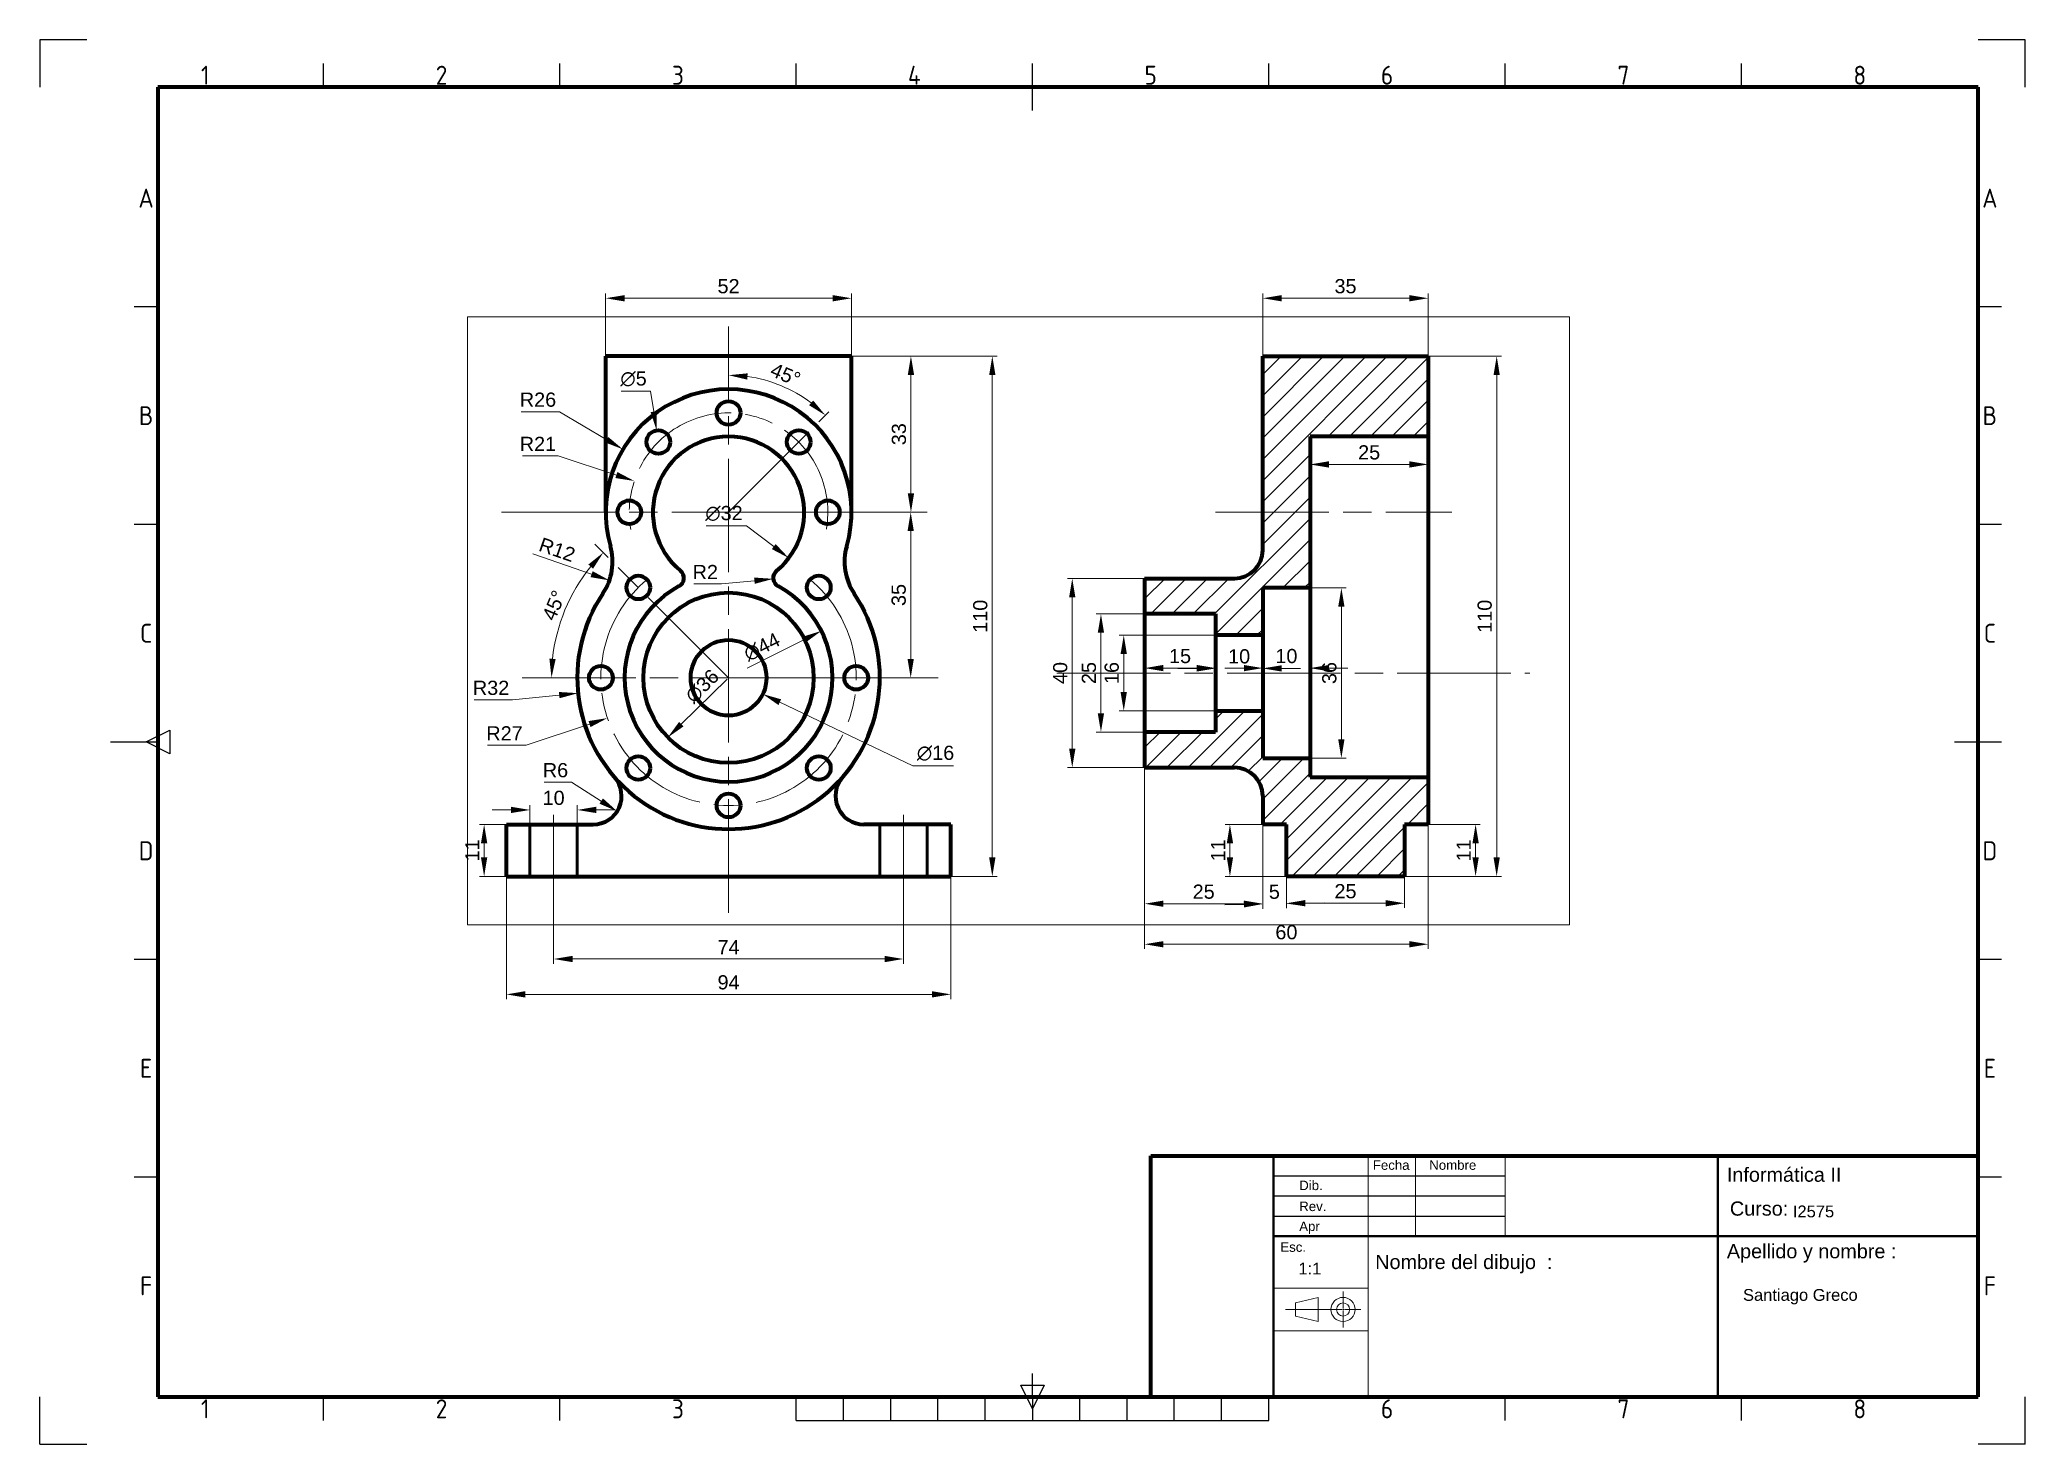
# Paper-space layout 'Papel' of a CAD drawing. Header units: millimetres. Extents: x 7 to 427, y 20 to 317.
# The model-space entities are those that its viewports show. They can reach past a viewport. Long polylines and large blocks are cut down to what shows.
import ezdxf
from ezdxf.enums import TextEntityAlignment as Align

# ---------------------------------------------------------------- set-up
doc = ezdxf.new("R2010")
doc.units = ezdxf.units.MM
for name, pattern in [('ACAD_ISO02W100', [15, 12, -3]), ('ACAD_ISO08W100', [36, 24, -3, 6, -3]), ('CENTER2', [28.575, 19.05, -3.175, 3.175, -3.175])]:
    doc.linetypes.add(name, pattern=pattern)
for name, color, linetype, lineweight in [('Contornos ocultos', 7, 'ACAD_ISO02W100', 50), ('Contornos visibles', 1, 'Continuous', 100), ('Cortes', 6, 'Continuous', 20), ('Cotas', 5, 'Continuous', 20), ('Ejes', 3, 'ACAD_ISO08W100', 20)]:
    doc.layers.add(name, color=color, linetype=linetype, lineweight=lineweight)
doc.styles.add('ISO Proportional', font='isocp.shx')
doc.styles.get("Standard").update_dxf_attribs({"font": 'arial.ttf'})
doc.dimstyles.new('ISO-25', dxfattribs={"dimtxt": 3, "dimasz": 4, "dimexe": 1, "dimexo": 0, "dimgap": 1, "dimtad": 1, "dimtoh": 1, "dimtxsty": 'Standard', "dimcen": 0, "dimclrd": 256, "dimclre": 256, "dimclrt": 256, "dimadec": 0, "dimazin": 0, "dimtfac": 1, "dimtofl": 0, "dimtmove": 0, "dimatfit": 3, "dimfxl": 1, "dimlwd": -1, "dimlwe": -1, "dimarcsym": 0})

# ---------------------------------------------------------------- blocks, each defined once
blk = doc.blocks.new('*U36')
at = {"color": 0, "linetype": 'CENTER2', "lineweight": 20, "ltscale": 3, "transparency": 16777216}
for p, q in [((-12.18, 0), (-0.28, 0)), ((0, 0.28), (0, 3.78)), ((0.28, 0), (3.78, 0)), ((0, -3.78), (0, -0.28))]:
    blk.add_line(p, q, dxfattribs=at)
at = {"color": 0, "linetype": 'Continuous', "lineweight": 20, "ltscale": 3, "transparency": 16777216}
for p, q in [((-0.14, 0), (0.14, 0)), ((0, -0.14), (0, 0.14))]:
    blk.add_line(p, q, dxfattribs=at)
blk = doc.blocks.new('*D103')
at = {"layer": 'Cotas', "transparency": 16777216}
for p, q in [((126.94, 250.37), (126.94, 263.62)), ((130.94, 262.62), (174.94, 262.62)), ((178.94, 250.37), (178.94, 263.62))]:
    blk.add_line(p, q, dxfattribs=at)
for points in [[(130.94, 263.28), (130.94, 261.95), (126.94, 262.62)], [(174.94, 263.28), (174.94, 261.95), (178.94, 262.62)]]:
    blk.add_solid(points, dxfattribs=at)
at = {"layer": 'Defpoints', "color": 0, "transparency": 16777216}
for p in [(178.94, 262.62), (126.94, 250.37), (178.94, 250.37)]:
    blk.add_point(p, dxfattribs=at)
at = {"layer": 'Cotas', "transparency": 16777216, "insert": (152.94, 265.15), "char_height": 3, "attachment_point": 5}
blk.add_mtext('52', dxfattribs=at)
blk = doc.blocks.new('*D104')
at = {"layer": 'Cotas', "transparency": 16777216}
for p, q in [((265.94, 250.37), (265.94, 263.62)), ((269.94, 262.62), (296.94, 262.62)), ((300.94, 250.37), (300.94, 263.62))]:
    blk.add_line(p, q, dxfattribs=at)
for points in [[(269.94, 263.28), (269.94, 261.95), (265.94, 262.62)], [(296.94, 263.28), (296.94, 261.95), (300.94, 262.62)]]:
    blk.add_solid(points, dxfattribs=at)
at = {"layer": 'Defpoints', "color": 0, "transparency": 16777216}
for p in [(300.94, 262.62), (265.94, 250.37), (300.94, 250.37)]:
    blk.add_point(p, dxfattribs=at)
at = {"layer": 'Cotas', "transparency": 16777216, "insert": (283.44, 265.15), "char_height": 3, "attachment_point": 5}
blk.add_mtext('35', dxfattribs=at)
blk = doc.blocks.new('*D105')
at = {"layer": 'Cotas', "transparency": 16777216}
for p, q in [((275.94, 233.37), (275.94, 226.48)), ((300.94, 233.37), (300.94, 226.48)), ((279.94, 227.48), (296.94, 227.48))]:
    blk.add_line(p, q, dxfattribs=at)
for points in [[(279.94, 228.15), (279.94, 226.81), (275.94, 227.48)], [(296.94, 228.15), (296.94, 226.81), (300.94, 227.48)]]:
    blk.add_solid(points, dxfattribs=at)
at = {"layer": 'Defpoints', "color": 0, "transparency": 16777216}
for p in [(275.94, 233.37), (300.94, 233.37), (300.94, 227.48)]:
    blk.add_point(p, dxfattribs=at)
at = {"layer": 'Cotas', "transparency": 16777216, "insert": (288.44, 230.01), "char_height": 3, "attachment_point": 5}
blk.add_mtext('25', dxfattribs=at)
blk = doc.blocks.new('*D106')
at = {"layer": 'Cotas', "transparency": 16777216}
for p, q in [((300.94, 250.37), (316.42, 250.37)), ((315.42, 144.37), (315.42, 246.37)), ((300.94, 140.37), (316.42, 140.37))]:
    blk.add_line(p, q, dxfattribs=at)
for points in [[(314.75, 246.37), (316.08, 246.37), (315.42, 250.37)], [(314.75, 144.37), (316.08, 144.37), (315.42, 140.37)]]:
    blk.add_solid(points, dxfattribs=at)
at = {"layer": 'Defpoints', "color": 0, "transparency": 16777216}
for p in [(300.94, 250.37), (315.42, 250.37), (300.94, 140.37)]:
    blk.add_point(p, dxfattribs=at)
at = {"layer": 'Cotas', "transparency": 16777216, "insert": (312.89, 195.37), "char_height": 3, "attachment_point": 5, "rotation": 90}
blk.add_mtext('110', dxfattribs=at)
blk = doc.blocks.new('*D107')
at = {"layer": 'Cotas', "transparency": 16777216}
for p, q in [((295.94, 151.37), (311.96, 151.37)), ((310.96, 144.37), (310.96, 147.37)), ((295.94, 140.37), (311.96, 140.37))]:
    blk.add_line(p, q, dxfattribs=at)
for points in [[(310.29, 147.37), (311.63, 147.37), (310.96, 151.37)], [(310.29, 144.37), (311.63, 144.37), (310.96, 140.37)]]:
    blk.add_solid(points, dxfattribs=at)
at = {"layer": 'Defpoints', "color": 0, "transparency": 16777216}
for p in [(295.94, 151.37), (310.96, 151.37), (295.94, 140.37)]:
    blk.add_point(p, dxfattribs=at)
at = {"layer": 'Cotas', "transparency": 16777216, "insert": (308.45, 145.87), "char_height": 3, "attachment_point": 5, "rotation": 90}
blk.add_mtext('11', dxfattribs=at)
blk = doc.blocks.new('*D108')
at = {"layer": 'Cotas', "transparency": 16777216}
for p, q in [((270.94, 140.37), (270.94, 133.69)), ((295.94, 140.37), (295.94, 133.69)), ((274.94, 134.69), (291.94, 134.69))]:
    blk.add_line(p, q, dxfattribs=at)
for points in [[(274.94, 135.35), (274.94, 134.02), (270.94, 134.69)], [(291.94, 135.35), (291.94, 134.02), (295.94, 134.69)]]:
    blk.add_solid(points, dxfattribs=at)
at = {"layer": 'Defpoints', "color": 0, "transparency": 16777216}
for p in [(270.94, 140.37), (295.94, 140.37), (295.94, 134.69)]:
    blk.add_point(p, dxfattribs=at)
at = {"layer": 'Cotas', "transparency": 16777216, "insert": (283.44, 137.22), "char_height": 3, "attachment_point": 5}
blk.add_mtext('25', dxfattribs=at)
blk = doc.blocks.new('*D109')
at = {"layer": 'Cotas', "transparency": 16777216}
for p, q in [((275.94, 201.37), (283.57, 201.37)), ((282.57, 197.37), (282.57, 169.37)), ((275.94, 165.37), (283.57, 165.37))]:
    blk.add_line(p, q, dxfattribs=at)
for points in [[(281.9, 197.37), (283.23, 197.37), (282.57, 201.37)], [(281.9, 169.37), (283.23, 169.37), (282.57, 165.37)]]:
    blk.add_solid(points, dxfattribs=at)
at = {"layer": 'Defpoints', "color": 0, "transparency": 16777216}
for p in [(275.94, 201.37), (275.94, 165.37), (282.57, 165.37)]:
    blk.add_point(p, dxfattribs=at)
at = {"layer": 'Cotas', "transparency": 16777216, "insert": (280.03, 183.37), "char_height": 3, "attachment_point": 5, "rotation": 90}
blk.add_mtext('36', dxfattribs=at)
blk = doc.blocks.new('*D110')
at = {"layer": 'Cotas', "transparency": 16777216}
for p, q in [((255.94, 191.37), (235.53, 191.37)), ((236.53, 187.37), (236.53, 179.37)), ((255.94, 175.37), (235.53, 175.37))]:
    blk.add_line(p, q, dxfattribs=at)
for points in [[(235.86, 187.37), (237.2, 187.37), (236.53, 191.37)], [(235.86, 179.37), (237.2, 179.37), (236.53, 175.37)]]:
    blk.add_solid(points, dxfattribs=at)
at = {"layer": 'Defpoints', "color": 0, "transparency": 16777216}
for p in [(255.94, 191.37), (236.53, 175.37), (255.94, 175.37)]:
    blk.add_point(p, dxfattribs=at)
at = {"layer": 'Cotas', "transparency": 16777216, "insert": (234, 183.37), "char_height": 3, "attachment_point": 5, "rotation": 90}
blk.add_mtext('16', dxfattribs=at)
blk = doc.blocks.new('*D111')
at = {"layer": 'Cotas', "transparency": 16777216}
for p, q in [((240.94, 195.87), (230.71, 195.87)), ((231.71, 191.87), (231.71, 174.87)), ((240.94, 170.87), (230.71, 170.87))]:
    blk.add_line(p, q, dxfattribs=at)
for points in [[(231.04, 191.87), (232.37, 191.87), (231.71, 195.87)], [(231.04, 174.87), (232.37, 174.87), (231.71, 170.87)]]:
    blk.add_solid(points, dxfattribs=at)
at = {"layer": 'Defpoints', "color": 0, "transparency": 16777216}
for p in [(240.94, 195.87), (231.71, 170.87), (240.94, 170.87)]:
    blk.add_point(p, dxfattribs=at)
at = {"layer": 'Cotas', "transparency": 16777216, "insert": (229.18, 183.37), "char_height": 3, "attachment_point": 5, "rotation": 90}
blk.add_mtext('25', dxfattribs=at)
blk = doc.blocks.new('*D112')
at = {"layer": 'Cotas', "transparency": 16777216}
for p, q in [((240.94, 203.37), (224.64, 203.37)), ((225.64, 199.37), (225.64, 167.37)), ((240.94, 163.37), (224.64, 163.37))]:
    blk.add_line(p, q, dxfattribs=at)
for points in [[(224.98, 199.37), (226.31, 199.37), (225.64, 203.37)], [(224.98, 167.37), (226.31, 167.37), (225.64, 163.37)]]:
    blk.add_solid(points, dxfattribs=at)
at = {"layer": 'Defpoints', "color": 0, "transparency": 16777216}
for p in [(240.94, 203.37), (225.64, 163.37), (240.94, 163.37)]:
    blk.add_point(p, dxfattribs=at)
at = {"layer": 'Cotas', "transparency": 16777216, "insert": (223.11, 183.37), "char_height": 3, "attachment_point": 5, "rotation": 90}
blk.add_mtext('40', dxfattribs=at)
blk = doc.blocks.new('*D113')
at = {"layer": 'Cotas', "transparency": 16777216}
for p, q in [((240.94, 183.37), (240.94, 185.41)), ((255.94, 183.37), (255.94, 185.41)), ((244.94, 184.41), (251.94, 184.41))]:
    blk.add_line(p, q, dxfattribs=at)
for points in [[(244.94, 185.08), (244.94, 183.74), (240.94, 184.41)], [(251.94, 185.08), (251.94, 183.74), (255.94, 184.41)]]:
    blk.add_solid(points, dxfattribs=at)
at = {"layer": 'Defpoints', "color": 0, "transparency": 16777216}
for p in [(240.94, 183.37), (255.94, 184.41), (255.94, 183.37)]:
    blk.add_point(p, dxfattribs=at)
at = {"layer": 'Cotas', "transparency": 16777216, "insert": (248.44, 186.94), "char_height": 3, "attachment_point": 5}
blk.add_mtext('15', dxfattribs=at)
blk = doc.blocks.new('*D114')
at = {"layer": 'Cotas', "transparency": 16777216}
for p, q in [((255.94, 183.37), (255.94, 185.35)), ((265.94, 183.37), (265.94, 185.35)), ((251.94, 184.35), (247.94, 184.35)), ((269.94, 184.35), (273.94, 184.35))]:
    blk.add_line(p, q, dxfattribs=at)
for points in [[(251.94, 185.01), (251.94, 183.68), (255.94, 184.35)], [(269.94, 185.01), (269.94, 183.68), (265.94, 184.35)]]:
    blk.add_solid(points, dxfattribs=at)
at = {"layer": 'Defpoints', "color": 0, "transparency": 16777216}
for p in [(255.94, 183.37), (265.94, 184.35), (265.94, 183.37)]:
    blk.add_point(p, dxfattribs=at)
at = {"layer": 'Cotas', "transparency": 16777216, "insert": (260.94, 186.88), "char_height": 3, "attachment_point": 5}
blk.add_mtext('10', dxfattribs=at)
blk = doc.blocks.new('*D115')
at = {"layer": 'Cotas', "transparency": 16777216}
for p, q in [((265.94, 183.37), (265.94, 185.41)), ((275.94, 183.37), (275.94, 185.41)), ((261.94, 184.41), (257.94, 184.41)), ((279.94, 184.41), (283.94, 184.41))]:
    blk.add_line(p, q, dxfattribs=at)
for points in [[(261.94, 185.07), (261.94, 183.74), (265.94, 184.41)], [(279.94, 185.07), (279.94, 183.74), (275.94, 184.41)]]:
    blk.add_solid(points, dxfattribs=at)
at = {"layer": 'Defpoints', "color": 0, "transparency": 16777216}
for p in [(265.94, 183.37), (275.94, 184.41), (275.94, 183.37)]:
    blk.add_point(p, dxfattribs=at)
at = {"layer": 'Cotas', "transparency": 16777216, "insert": (270.94, 186.94), "char_height": 3, "attachment_point": 5}
blk.add_mtext('10', dxfattribs=at)
blk = doc.blocks.new('*D116')
at = {"layer": 'Cotas', "transparency": 16777216}
for p, q in [((270.94, 151.37), (257.99, 151.37)), ((258.99, 147.37), (258.99, 144.37)), ((270.94, 140.37), (257.99, 140.37))]:
    blk.add_line(p, q, dxfattribs=at)
for points in [[(258.33, 147.37), (259.66, 147.37), (258.99, 151.37)], [(258.33, 144.37), (259.66, 144.37), (258.99, 140.37)]]:
    blk.add_solid(points, dxfattribs=at)
at = {"layer": 'Defpoints', "color": 0, "transparency": 16777216}
for p in [(270.94, 151.37), (258.99, 140.37), (270.94, 140.37)]:
    blk.add_point(p, dxfattribs=at)
at = {"layer": 'Cotas', "transparency": 16777216, "insert": (256.49, 145.87), "char_height": 3, "attachment_point": 5, "rotation": 90}
blk.add_mtext('11', dxfattribs=at)
blk = doc.blocks.new('*D117')
at = {"layer": 'Cotas', "transparency": 16777216}
for p, q in [((240.94, 163.37), (240.94, 133.59)), ((265.94, 151.37), (265.94, 133.59)), ((261.94, 134.59), (244.94, 134.59))]:
    blk.add_line(p, q, dxfattribs=at)
for points in [[(244.94, 135.25), (244.94, 133.92), (240.94, 134.59)], [(261.94, 135.25), (261.94, 133.92), (265.94, 134.59)]]:
    blk.add_solid(points, dxfattribs=at)
at = {"layer": 'Defpoints', "color": 0, "transparency": 16777216}
for p in [(240.94, 163.37), (265.94, 151.37), (240.94, 134.59)]:
    blk.add_point(p, dxfattribs=at)
at = {"layer": 'Cotas', "transparency": 16777216, "insert": (253.44, 137.12), "char_height": 3, "attachment_point": 5}
blk.add_mtext('25', dxfattribs=at)
blk = doc.blocks.new('*D118')
at = {"layer": 'Cotas', "transparency": 16777216}
for p, q in [((261.94, 134.45), (257.94, 134.37)), ((265.94, 134.59), (265.96, 133.53)), ((270.94, 134.69), (270.96, 133.63)), ((274.94, 134.71), (278.94, 134.79))]:
    blk.add_line(p, q, dxfattribs=at)
for points in [[(261.93, 135.12), (261.95, 133.79), (265.94, 134.53)], [(274.93, 135.37), (274.95, 134.04), (270.94, 134.63)]]:
    blk.add_solid(points, dxfattribs=at)
at = {"layer": 'Defpoints', "color": 0, "transparency": 16777216}
for p in [(265.94, 134.59), (270.94, 134.69), (270.94, 134.63)]:
    blk.add_point(p, dxfattribs=at)
at = {"layer": 'Cotas', "transparency": 16777216, "insert": (268.39, 137.1), "char_height": 3, "attachment_point": 5, "rotation": 1.1278}
blk.add_mtext('5', dxfattribs=at)
blk = doc.blocks.new('*D119')
at = {"layer": 'Cotas', "transparency": 16777216}
for p, q in [((240.94, 163.37), (240.94, 125.02)), ((300.94, 151.37), (300.94, 125.02)), ((296.94, 126.02), (244.94, 126.02))]:
    blk.add_line(p, q, dxfattribs=at)
for points in [[(244.94, 126.68), (244.94, 125.35), (240.94, 126.02)], [(296.94, 126.68), (296.94, 125.35), (300.94, 126.02)]]:
    blk.add_solid(points, dxfattribs=at)
at = {"layer": 'Defpoints', "color": 0, "transparency": 16777216}
for p in [(240.94, 163.37), (300.94, 151.37), (240.94, 126.02)]:
    blk.add_point(p, dxfattribs=at)
at = {"layer": 'Cotas', "transparency": 16777216, "insert": (270.94, 128.55), "char_height": 3, "attachment_point": 5}
blk.add_mtext('60', dxfattribs=at)
blk = doc.blocks.new('*D120')
at = {"layer": 'Cotas', "transparency": 16777216}
for p, q in [((115.94, 140.37), (115.94, 121.9)), ((189.94, 140.37), (189.94, 121.9)), ((185.94, 122.9), (119.94, 122.9))]:
    blk.add_line(p, q, dxfattribs=at)
for points in [[(119.94, 123.56), (119.94, 122.23), (115.94, 122.9)], [(185.94, 123.56), (185.94, 122.23), (189.94, 122.9)]]:
    blk.add_solid(points, dxfattribs=at)
at = {"layer": 'Defpoints', "color": 0, "transparency": 16777216}
for p in [(115.94, 140.37), (189.94, 140.37), (115.94, 122.9)]:
    blk.add_point(p, dxfattribs=at)
at = {"layer": 'Cotas', "transparency": 16777216, "insert": (152.94, 125.4), "char_height": 3, "attachment_point": 5}
blk.add_mtext('74', dxfattribs=at)
blk = doc.blocks.new('*D121')
at = {"layer": 'Cotas', "transparency": 16777216}
for p, q in [((105.94, 140.37), (105.94, 114.42)), ((199.94, 140.37), (199.94, 114.42)), ((195.94, 115.42), (109.94, 115.42))]:
    blk.add_line(p, q, dxfattribs=at)
for points in [[(109.94, 116.09), (109.94, 114.75), (105.94, 115.42)], [(195.94, 116.09), (195.94, 114.75), (199.94, 115.42)]]:
    blk.add_solid(points, dxfattribs=at)
at = {"layer": 'Defpoints', "color": 0, "transparency": 16777216}
for p in [(105.94, 140.37), (199.94, 140.37), (105.94, 115.42)]:
    blk.add_point(p, dxfattribs=at)
at = {"layer": 'Cotas', "transparency": 16777216, "insert": (152.94, 117.95), "char_height": 3, "attachment_point": 5}
blk.add_mtext('94', dxfattribs=at)
blk = doc.blocks.new('*D122')
at = {"layer": 'Cotas', "transparency": 16777216}
for p, q in [((105.94, 151.37), (100.24, 151.37)), ((101.24, 147.37), (101.24, 144.37)), ((105.94, 140.37), (100.24, 140.37))]:
    blk.add_line(p, q, dxfattribs=at)
for points in [[(100.57, 147.37), (101.9, 147.37), (101.24, 151.37)], [(100.57, 144.37), (101.9, 144.37), (101.24, 140.37)]]:
    blk.add_solid(points, dxfattribs=at)
at = {"layer": 'Defpoints', "color": 0, "transparency": 16777216}
for p in [(105.94, 151.37), (101.24, 140.37), (105.94, 140.37)]:
    blk.add_point(p, dxfattribs=at)
at = {"layer": 'Cotas', "transparency": 16777216, "insert": (98.73, 145.87), "char_height": 3, "attachment_point": 5, "rotation": 90}
blk.add_mtext('11', dxfattribs=at)
blk = doc.blocks.new('*D123')
at = {"layer": 'Cotas', "transparency": 16777216}
for p, q in [((178.94, 250.37), (209.73, 250.37)), ((208.73, 246.37), (208.73, 144.37)), ((199.94, 140.37), (209.73, 140.37))]:
    blk.add_line(p, q, dxfattribs=at)
for points in [[(208.06, 246.37), (209.4, 246.37), (208.73, 250.37)], [(208.06, 144.37), (209.4, 144.37), (208.73, 140.37)]]:
    blk.add_solid(points, dxfattribs=at)
at = {"layer": 'Defpoints', "color": 0, "transparency": 16777216}
for p in [(178.94, 250.37), (199.94, 140.37), (208.73, 140.37)]:
    blk.add_point(p, dxfattribs=at)
at = {"layer": 'Cotas', "transparency": 16777216, "insert": (206.2, 195.37), "char_height": 3, "attachment_point": 5, "rotation": 90}
blk.add_mtext('110', dxfattribs=at)
blk = doc.blocks.new('*D124')
at = {"layer": 'Cotas', "transparency": 16777216}
for p, q in [((178.94, 250.37), (192.52, 250.37)), ((191.52, 221.37), (191.52, 246.37)), ((178.94, 217.37), (192.52, 217.37))]:
    blk.add_line(p, q, dxfattribs=at)
for points in [[(190.85, 246.37), (192.19, 246.37), (191.52, 250.37)], [(190.85, 221.37), (192.19, 221.37), (191.52, 217.37)]]:
    blk.add_solid(points, dxfattribs=at)
at = {"layer": 'Defpoints', "color": 0, "transparency": 16777216}
for p in [(178.94, 250.37), (191.52, 250.37), (178.94, 217.37)]:
    blk.add_point(p, dxfattribs=at)
at = {"layer": 'Cotas', "transparency": 16777216, "insert": (188.99, 233.87), "char_height": 3, "attachment_point": 5, "rotation": 90}
blk.add_mtext('33', dxfattribs=at)
blk = doc.blocks.new('*D125')
at = {"layer": 'Cotas', "transparency": 16777216}
for p, q in [((152.94, 217.37), (192.47, 217.37)), ((191.47, 213.37), (191.47, 186.37)), ((152.94, 182.37), (192.47, 182.37))]:
    blk.add_line(p, q, dxfattribs=at)
for points in [[(190.8, 213.37), (192.14, 213.37), (191.47, 217.37)], [(190.8, 186.37), (192.14, 186.37), (191.47, 182.37)]]:
    blk.add_solid(points, dxfattribs=at)
at = {"layer": 'Defpoints', "color": 0, "transparency": 16777216}
for p in [(152.94, 217.37), (152.94, 182.37), (191.47, 182.37)]:
    blk.add_point(p, dxfattribs=at)
at = {"layer": 'Cotas', "transparency": 16777216, "insert": (188.94, 199.87), "char_height": 3, "attachment_point": 5, "rotation": 90}
blk.add_mtext('35', dxfattribs=at)
blk = doc.blocks.new('*D126')
at = {"layer": 'Cotas', "transparency": 16777216}
for p, q in [((110.94, 151.37), (110.94, 155.42)), ((120.94, 151.37), (120.94, 155.42)), ((106.94, 154.42), (102.94, 154.42)), ((124.94, 154.42), (128.94, 154.42))]:
    blk.add_line(p, q, dxfattribs=at)
for points in [[(106.94, 155.09), (106.94, 153.76), (110.94, 154.42)], [(124.94, 155.09), (124.94, 153.76), (120.94, 154.42)]]:
    blk.add_solid(points, dxfattribs=at)
at = {"layer": 'Defpoints', "color": 0, "transparency": 16777216}
for p in [(110.94, 151.37), (120.94, 154.42), (120.94, 151.37)]:
    blk.add_point(p, dxfattribs=at)
at = {"layer": 'Cotas', "transparency": 16777216, "insert": (115.94, 156.96), "char_height": 3, "attachment_point": 5}
blk.add_mtext('10', dxfattribs=at)
blk = doc.blocks.new('*D127')
at = {"layer": 'Cotas', "transparency": 16777216}
for p, q in [((113.92, 160.28), (119.75, 160.28)), ((119.75, 160.28), (126.01, 156.29))]:
    blk.add_line(p, q, dxfattribs=at)
blk.add_solid([(126.37, 156.86), (125.65, 155.73), (129.38, 154.14)], dxfattribs=at)
at = {"layer": 'Defpoints', "color": 0, "transparency": 16777216}
for p in [(124.32, 157.37), (129.38, 154.14)]:
    blk.add_point(p, dxfattribs=at)
at = {"layer": 'Cotas', "transparency": 16777216, "insert": (116.33, 162.81), "char_height": 3, "attachment_point": 5}
blk.add_mtext('R6', dxfattribs=at)
blk = doc.blocks.new('*D128')
at = {"layer": 'Cotas', "transparency": 16777216}
for p, q in [((110.14, 168.12), (123.53, 172.57)), ((101.97, 168.12), (110.14, 168.12))]:
    blk.add_line(p, q, dxfattribs=at)
blk.add_solid([(123.32, 173.21), (123.74, 171.94), (127.32, 173.84)], dxfattribs=at)
at = {"layer": 'Defpoints', "color": 0, "transparency": 16777216}
for p in [(152.94, 182.37), (127.32, 173.84)]:
    blk.add_point(p, dxfattribs=at)
at = {"layer": 'Cotas', "transparency": 16777216, "insert": (105.55, 170.62), "char_height": 3, "attachment_point": 5}
blk.add_mtext('R27', dxfattribs=at)
blk = doc.blocks.new('*D129')
at = {"layer": 'Cotas', "transparency": 16777216}
for p, q in [((99.13, 177.69), (107.27, 177.69)), ((107.27, 177.69), (117.13, 178.7))]:
    blk.add_line(p, q, dxfattribs=at)
blk.add_solid([(117.06, 179.36), (117.19, 178.04), (121.11, 179.11)], dxfattribs=at)
at = {"layer": 'Defpoints', "color": 0, "transparency": 16777216}
for p in [(152.94, 182.37), (121.11, 179.11)]:
    blk.add_point(p, dxfattribs=at)
at = {"layer": 'Cotas', "transparency": 16777216, "insert": (102.7, 180.22), "char_height": 3, "attachment_point": 5}
blk.add_mtext('R32', dxfattribs=at)
blk = doc.blocks.new('*D130')
at = {"layer": 'Cotas', "transparency": 16777216}
blk.add_arc((152.94, 182.37), 37.45, 141.1229, 173.8771, dxfattribs=at)
for points in [[(123.29, 206.32), (124.28, 205.43), (126.46, 208.85)], [(116.37, 186.33), (115.04, 186.4), (115.49, 182.37)]]:
    blk.add_solid(points, dxfattribs=at)
at = {"layer": 'Defpoints', "color": 0, "transparency": 16777216}
for p in [(124.65, 210.65), (120.51, 201.09), (109.31, 182.37), (152.94, 182.37), (197.31, 182.37)]:
    blk.add_point(p, dxfattribs=at)
at = {"layer": 'Cotas', "transparency": 16777216, "insert": (116.01, 197.67), "char_height": 3, "attachment_point": 5, "rotation": 67.5}
blk.add_mtext('45°', dxfattribs=at)
blk = doc.blocks.new('*D131')
at = {"layer": 'Cotas', "transparency": 16777216}
blk.add_line((111.56, 208.58), (123.97, 204.27), dxfattribs=at)
blk.add_solid([(124.19, 204.9), (123.75, 203.64), (127.75, 202.96)], dxfattribs=at)
at = {"layer": 'Defpoints', "color": 0, "transparency": 16777216}
for p in [(116.41, 206.9), (127.75, 202.96)]:
    blk.add_point(p, dxfattribs=at)
at = {"layer": 'Cotas', "transparency": 16777216, "insert": (116.69, 209.45), "char_height": 3, "attachment_point": 5, "rotation": 340.8533}
blk.add_mtext('R12', dxfattribs=at)
blk = doc.blocks.new('*D132')
at = {"layer": 'Cotas', "transparency": 16777216}
for p, q in [((109.32, 229.31), (116.91, 229.31)), ((116.91, 229.31), (129.21, 225.24))]:
    blk.add_line(p, q, dxfattribs=at)
blk.add_solid([(129.42, 225.87), (129, 224.6), (133.01, 223.98)], dxfattribs=at)
at = {"layer": 'Defpoints', "color": 0, "transparency": 16777216}
for p in [(133.01, 223.98), (152.94, 217.37)]:
    blk.add_point(p, dxfattribs=at)
at = {"layer": 'Cotas', "transparency": 16777216, "insert": (112.62, 231.82), "char_height": 3, "attachment_point": 5}
blk.add_mtext('R21', dxfattribs=at)
blk = doc.blocks.new('*D133')
at = {"layer": 'Cotas', "transparency": 16777216}
for p, q in [((109.05, 238.63), (117.21, 238.63)), ((117.21, 238.63), (127.16, 232.71))]:
    blk.add_line(p, q, dxfattribs=at)
blk.add_solid([(127.5, 233.28), (126.82, 232.14), (130.6, 230.67)], dxfattribs=at)
at = {"layer": 'Defpoints', "color": 0, "transparency": 16777216}
for p in [(130.6, 230.67), (152.94, 217.37)]:
    blk.add_point(p, dxfattribs=at)
at = {"layer": 'Cotas', "transparency": 16777216, "insert": (112.63, 241.16), "char_height": 3, "attachment_point": 5}
blk.add_mtext('R26', dxfattribs=at)
blk = doc.blocks.new('*D134')
at = {"layer": 'Cotas', "transparency": 16777216}
for p, q in [((130.21, 242.94), (136.46, 242.94)), ((136.46, 242.94), (137.12, 238.64))]:
    blk.add_line(p, q, dxfattribs=at)
blk.add_solid([(137.77, 238.74), (136.46, 238.54), (137.72, 234.69)], dxfattribs=at)
at = {"layer": 'Defpoints', "color": 0, "transparency": 16777216}
for p in [(137.72, 234.69), (138.46, 229.75)]:
    blk.add_point(p, dxfattribs=at)
at = {"layer": 'Cotas', "transparency": 16777216, "insert": (132.84, 245.56), "char_height": 3, "attachment_point": 5}
blk.add_mtext('∅5', dxfattribs=at)
blk = doc.blocks.new('*D135')
at = {"layer": 'Cotas', "transparency": 16777216}
blk.add_arc((152.94, 217.37), 28.98, 52.914, 82.086, dxfattribs=at)
for points in [[(156.88, 245.41), (156.98, 246.74), (152.94, 246.35)], [(170.85, 240.99), (169.98, 239.99), (173.43, 237.86)]]:
    blk.add_solid(points, dxfattribs=at)
at = {"layer": 'Defpoints', "color": 0, "transparency": 16777216}
for p in [(152.94, 256.68), (160.44, 245.36), (174.15, 238.58), (152.94, 217.37), (152.94, 132.68)]:
    blk.add_point(p, dxfattribs=at)
at = {"layer": 'Cotas', "transparency": 16777216, "insert": (165, 246.47), "char_height": 3, "attachment_point": 5, "rotation": 337.4838}
blk.add_mtext('45°', dxfattribs=at)
blk = doc.blocks.new('*D136')
at = {"layer": 'Cotas', "transparency": 16777216}
for p, q in [((148.21, 214.48), (156.74, 214.48)), ((156.74, 214.48), (162.5, 210.11))]:
    blk.add_line(p, q, dxfattribs=at)
blk.add_solid([(162.9, 210.64), (162.09, 209.58), (165.68, 207.69)], dxfattribs=at)
at = {"layer": 'Defpoints', "color": 0, "transparency": 16777216}
for p in [(140.2, 227.05), (165.68, 207.69)]:
    blk.add_point(p, dxfattribs=at)
at = {"layer": 'Cotas', "transparency": 16777216, "insert": (151.97, 217.1), "char_height": 3, "attachment_point": 5}
blk.add_mtext('∅32', dxfattribs=at)
blk = doc.blocks.new('*D137')
at = {"layer": 'Cotas', "transparency": 16777216}
for p, q in [((145.62, 202.22), (151.42, 202.22)), ((151.42, 202.22), (158.4, 202.89))]:
    blk.add_line(p, q, dxfattribs=at)
blk.add_solid([(158.34, 203.56), (158.47, 202.23), (162.38, 203.28)], dxfattribs=at)
at = {"layer": 'Defpoints', "color": 0, "transparency": 16777216}
for p in [(162.38, 203.28), (164.38, 203.47)]:
    blk.add_point(p, dxfattribs=at)
at = {"layer": 'Cotas', "transparency": 16777216, "insert": (148.02, 204.73), "char_height": 3, "attachment_point": 5}
blk.add_mtext('R2', dxfattribs=at)
blk = doc.blocks.new('*D138')
at = {"layer": 'Cotas', "transparency": 16777216}
blk.add_line((156.91, 184.37), (169.01, 190.48), dxfattribs=at)
blk.add_solid([(168.71, 191.07), (169.31, 189.88), (172.58, 192.28)], dxfattribs=at)
at = {"layer": 'Defpoints', "color": 0, "transparency": 16777216}
for p in [(172.58, 192.28), (133.3, 172.46)]:
    blk.add_point(p, dxfattribs=at)
at = {"layer": 'Cotas', "transparency": 16777216, "insert": (160, 188.86), "char_height": 3, "attachment_point": 5, "rotation": 26.7714}
blk.add_mtext('∅44', dxfattribs=at)
blk = doc.blocks.new('*D139')
at = {"layer": 'Cotas', "transparency": 16777216}
for p, q in [((191.94, 163.78), (163.77, 177.21)), ((200.5, 163.78), (191.94, 163.78))]:
    blk.add_line(p, q, dxfattribs=at)
blk.add_solid([(164.06, 177.81), (163.49, 176.6), (160.16, 178.93)], dxfattribs=at)
at = {"layer": 'Defpoints', "color": 0, "transparency": 16777216}
for p in [(145.72, 185.81), (160.16, 178.93)]:
    blk.add_point(p, dxfattribs=at)
at = {"layer": 'Cotas', "transparency": 16777216, "insert": (196.72, 166.4), "char_height": 3, "attachment_point": 5}
blk.add_mtext('∅16', dxfattribs=at)
blk = doc.blocks.new('*D140')
at = {"layer": 'Cotas', "transparency": 16777216}
blk.add_line((152.62, 182.06), (142.95, 172.56), dxfattribs=at)
blk.add_solid([(142.48, 173.04), (143.42, 172.09), (140.09, 169.76)], dxfattribs=at)
at = {"layer": 'Defpoints', "color": 0, "transparency": 16777216}
for p in [(165.78, 194.98), (140.09, 169.76)]:
    blk.add_point(p, dxfattribs=at)
at = {"layer": 'Cotas', "transparency": 16777216, "insert": (147.38, 180.58), "char_height": 3, "attachment_point": 5, "rotation": 44.4723}
blk.add_mtext('∅36', dxfattribs=at)

msp = doc.modelspace()

# ---------------------------------------------------------------- hatches: boundary and pattern name
at = {"layer": 'Cortes'}
h = msp.add_hatch(dxfattribs=at)
h.set_pattern_fill('ANSI31', color=256)
h.paths.add_polyline_path([(195, 110), (160, 110), (160, 77), (170, 77), (170, 93), (195, 93)])
h.paths.add_polyline_path([(170, 77), (160, 77), (160, 69, -0.414214), (154, 63), (135, 63), (135, 55.5), (150, 55.5), (150, 51), (160, 51), (160, 61), (170, 61)])
h.paths.add_polyline_path([(160, 35), (150, 35), (150, 30.5), (135, 30.5), (135, 23), (154, 23, -0.414214), (160, 17), (160, 11), (165, 11), (165, 0), (190, 0), (190, 11), (195, 11), (195, 21), (170, 21), (170, 25), (160, 25)])

# ---------------------------------------------------------------- linework, layer by layer
at = {"layer": 'Contornos ocultos'}
for p, q in [((5, 0), (5, 11)), ((15, 0), (15, 11)), ((79, 0), (79, 11)), ((89, 0), (89, 11))]:
    msp.add_line(p, q, dxfattribs=at)
at = {"layer": 'Contornos visibles'}
for p, q in [((73, 110), (21, 110)), ((21, 110), (21, 77)), ((73, 77), (73, 110)), ((160, 110), (195, 110)), ((160, 69), (160, 110)), ((195, 110), (195, 11)), ((195, 93), (170, 93)), ((170, 93), (170, 21)), ((135, 63), (154, 63)), ((135, 63), (135, 23)), ((170, 61), (160, 61)), ((160, 61), (160, 25)), ((150, 55.5), (135, 55.5)), ((150, 55.5), (150, 51)), ((160, 51), (150, 51)), ((150, 51), (150, 35)), ((150, 35), (160, 35)), ((150, 35), (150, 30.5)), ((150, 30.5), (135, 30.5)), ((135, 23), (154, 23)), ((160, 25), (170, 25)), ((170, 21), (195, 21)), ((160, 17), (160, 11)), ((0, 0), (0, 11)), ((0, 11), (18.38, 11)), ((94, 11), (75.62, 11)), ((94, 0), (94, 11)), ((165, 11), (160, 11)), ((165, 0), (165, 11)), ((195, 11), (190, 11)), ((190, 11), (190, 0)), ((0, 0), (94, 0)), ((190, 0), (165, 0))]:
    msp.add_line(p, q, dxfattribs=at)
for centre, radius in [((47, 98), 2.5), ((32.15, 91.85), 2.5), ((61.85, 91.85), 2.5), ((26, 77), 2.5), ((68, 77), 2.5), ((27.91, 61.09), 2.5), ((66.09, 61.09), 2.5), ((47, 42), 18), ((47, 42), 8), ((20, 42), 2.5), ((74, 42), 2.5), ((27.91, 22.91), 2.5), ((66.09, 22.91), 2.5), ((47, 15), 2.5)]:
    msp.add_circle(centre, radius, dxfattribs=at)
for centre, radius, start, end in [((47, 77), 26, 344.0044, 195.9956), ((47, 77), 16, 309.4461, 230.5539), ((10.47, 66.53), 12, 326.1192, 15.9956), ((83.53, 66.53), 12, 164.0044, 213.8808), ((154, 69), 6, 270, 0), ((35.56, 63.1), 2, 298.458, 50.5539), ((58.44, 63.1), 2, 129.4461, 241.542), ((47, 42), 32, 146.1192, 33.8808), ((47, 42), 22, 118.458, 61.542), ((154, 17), 6, 0, 90), ((18.38, 17), 6, 270, 41.1395), ((75.62, 17), 6, 138.8605, 270)]:
    msp.add_arc(centre, radius, start, end, dxfattribs=at)
at = {"layer": 'Ejes'}
for p, q in [((47, -7.69), (47, 116.31)), ((47, 77), (68.21, 98.21)), ((-1, 77), (89, 77)), ((150, 77), (200, 77)), ((47, 42), (18.72, 70.28)), ((3.37, 42), (91.37, 42)), ((116.46, 43), (216.46, 43)), ((10, -2), (10, 13)), ((84, -2), (84, 13))]:
    msp.add_line(p, q, dxfattribs=at)
for centre, radius, start, end in [((47, 77), 21, 350.1975, 190), ((47, 42), 27, 129.6929, 50.3071)]:
    msp.add_arc(centre, radius, start, end, dxfattribs=at)

psp = doc.layouts.new('Papel')

# ---------------------------------------------------------------- linework, layer by layer
for p, q in [((7.232, 317.285), (7.232, 307.285)), ((17.232, 317.285), (7.232, 317.285)), ((427.232, 317.285), (417.232, 317.285)), ((427.232, 307.285), (427.232, 317.285)), ((67.232, 307.285), (67.232, 312.285)), ((117.232, 307.285), (117.232, 312.285)), ((167.232, 307.285), (167.232, 312.285)), ((217.232, 302.285), (217.232, 312.285)), ((267.232, 307.285), (267.232, 312.285)), ((317.232, 307.285), (317.232, 312.285)), ((367.232, 307.285), (367.232, 312.285)), ((32.232, 260.785), (27.232, 260.785)), ((422.232, 260.785), (417.232, 260.785)), ((32.232, 214.785), (27.232, 214.785)), ((422.232, 214.785), (417.232, 214.785)), ((22.232, 168.785), (32.232, 168.785)), ((29.732, 168.785), (34.732, 171.285)), ((34.732, 166.285), (29.732, 168.785)), ((34.732, 171.285), (34.732, 166.285)), ((412.232, 168.785), (422.232, 168.785)), ((32.232, 122.785), (27.232, 122.785)), ((422.232, 122.785), (417.232, 122.785)), ((32.232, 76.785), (27.232, 76.785)), ((268.232, 77.035), (317.232, 77.035)), ((422.232, 76.785), (417.232, 76.785)), ((268.232, 72.785), (317.232, 72.785)), ((268.232, 68.535), (317.232, 68.535)), ((217.232, 30.285), (217.232, 35.285)), ((7.232, 20.285), (7.232, 30.285)), ((67.232, 25.285), (67.232, 30.285)), ((117.232, 25.285), (117.232, 30.285)), ((167.232, 25.285), (167.232, 30.285)), ((177.232, 25.285), (177.232, 30.285)), ((187.232, 25.285), (187.232, 30.285)), ((197.232, 25.285), (197.232, 30.285)), ((207.232, 25.285), (207.232, 30.285)), ((214.732, 32.785), (219.732, 32.785)), ((217.232, 27.785), (214.732, 32.785)), ((219.732, 32.785), (217.232, 27.785)), ((217.232, 30.285), (217.232, 25.285)), ((227.232, 25.285), (227.232, 30.285)), ((237.232, 25.285), (237.232, 30.285)), ((247.232, 25.285), (247.232, 30.285)), ((257.232, 25.285), (257.232, 30.285)), ((267.232, 25.285), (267.232, 30.285)), ((317.232, 25.285), (317.232, 30.285)), ((367.232, 25.285), (367.232, 30.285)), ((427.232, 20.285), (427.232, 30.285)), ((167.232, 25.285), (267.232, 25.285)), ((7.232, 20.285), (17.232, 20.285)), ((427.232, 20.285), (417.232, 20.285))]:
    psp.add_line(p, q)
at = {"lineweight": 80}
for p, q in [((417.232, 307.285), (32.232, 307.285)), ((32.232, 307.285), (32.232, 30.285)), ((417.232, 30.285), (417.232, 307.285)), ((242.232, 81.285), (417.232, 81.285)), ((242.232, 30.285), (242.232, 81.285)), ((32.232, 30.285), (417.232, 30.285))]:
    psp.add_line(p, q, dxfattribs=at)
at = {"lineweight": 40}
for p, q in [((268.232, 30.285), (268.232, 81.285)), ((362.232, 30.285), (362.232, 81.285)), ((268.232, 64.285), (417.232, 64.285))]:
    psp.add_line(p, q, dxfattribs=at)
at = {"lineweight": 20}
for p, q in [((288.232, 30.285), (288.232, 81.285)), ((298.232, 64.285), (298.232, 81.285)), ((317.232, 64.285), (317.232, 81.285)), ((268.232, 53.285), (288.232, 53.285)), ((277.671, 51.34), (272.848, 50.166)), ((277.671, 51.34), (277.671, 46.23)), ((272.848, 50.166), (272.848, 47.403)), ((272.848, 47.403), (277.671, 46.23)), ((268.232, 44.285), (288.232, 44.285))]:
    psp.add_line(p, q, dxfattribs=at)
for radius in [2.555, 1.382]:
    psp.add_circle((282.926, 48.785), radius, dxfattribs=at)

# ---------------------------------------------------------------- block references
at = {"linetype": 'CENTER2', "lineweight": 20, "ltscale": 3}
psp.add_blockref('*U36', (282.926, 48.785), dxfattribs=at)

# ---------------------------------------------------------------- texts
at = {"style": 'ISO Proportional'}
for s, p in [('1', (42.232, 309.785)), ('2', (92.232, 309.785)), ('3', (142.232, 309.785)), ('4', (192.232, 309.785)), ('5', (242.232, 309.785)), ('6', (292.232, 309.785)), ('7', (342.232, 309.785)), ('8', (392.232, 309.785)), ('A', (29.732, 283.785)), ('A', (419.732, 283.785)), ('B', (29.732, 237.785)), ('B', (419.732, 237.785)), ('C', (29.732, 191.785)), ('C', (419.732, 191.785)), ('D', (29.732, 145.785)), ('D', (419.732, 145.785)), ('E', (29.732, 99.785)), ('E', (419.732, 99.785)), ('F', (29.732, 53.785)), ('F', (419.732, 53.785)), ('1', (42.232, 27.785)), ('2', (92.232, 27.785)), ('3', (142.232, 27.785)), ('6', (292.232, 27.785)), ('7', (342.232, 27.785)), ('8', (392.232, 27.785))]:
    psp.add_text(s, height=4, dxfattribs=at).set_placement(p, align=Align.MIDDLE)
at = {"lineweight": 20}
for s, height, p in [('Fecha', 2, (289.221, 78.322)), ('Nombre', 2, (301.161, 78.322)), ('Dib.', 2, (273.656, 74.03)), ('Informática II', 3, (364.109, 75.795)), ('Rev.', 2, (273.656, 69.597)), ('Curso: ', 3, (364.748, 68.628)), ('Apr', 2, (273.656, 65.375)), ('Esc.', 2, (269.659, 60.984)), ('Nombre del dibujo  : ', 3, (289.726, 57.34)), ('Apellido y nombre : ', 3, (364.109, 59.613))]:
    psp.add_text(s, height=height, dxfattribs=at).set_placement(p)
at = {"layer": 'Cotas', "char_height": 2.5, "attachment_point": 1}
for s, width, insert in [('I2575', 33.76469, (378.069, 70.773)), ('1:1', 17.34843, (273.488, 58.688)), ('Santiago Greco', 35.82735, (367.517, 53.116))]:
    psp.add_mtext_dynamic_manual_height_columns(s, width=width, gutter_width=12.5, heights=[0], dxfattribs=dict(at, insert=insert))

# ---------------------------------------------------------------- dimensions: what is measured, and where the dimension line sits
at = {"layer": 'Cotas'}
for base, p1, p2, picture, middle in [((178.939, 262.616), (126.939, 250.369), (178.939, 250.369), '*D103', (152.939, 265.148)), ((300.939, 262.616), (265.939, 250.369), (300.939, 250.369), '*D104', (283.439, 265.149)), ((300.939, 227.479), (275.939, 233.369), (300.939, 233.369), '*D105', (288.439, 230.01)), ((255.939, 184.411), (240.939, 183.369), (255.939, 183.369), '*D113', (248.439, 186.942)), ((265.939, 184.347), (255.939, 183.369), (265.939, 183.369), '*D114', (260.939, 186.879)), ((275.939, 184.408), (265.939, 183.369), (275.939, 183.369), '*D115', (270.939, 186.939)), ((240.939, 134.587), (265.939, 151.369), (240.939, 163.369), '*D117', (253.439, 137.119)), ((240.939, 126.016), (300.939, 151.369), (240.939, 163.369), '*D119', (270.939, 128.548)), ((120.939, 154.425), (110.939, 151.369), (120.939, 151.369), '*D126', (115.939, 156.957)), ((105.939, 115.421), (199.939, 140.369), (105.939, 140.369), '*D121', (152.939, 117.952)), ((115.939, 122.898), (189.939, 140.369), (115.939, 140.369), '*D120', (152.939, 125.398)), ((295.939, 134.685), (270.939, 140.369), (295.939, 140.369), '*D108', (283.439, 137.217))]:
    dim = psp.add_linear_dim(base=base, p1=p1, p2=p2, dimstyle='ISO-25', override={"dimlfac": -1}, dxfattribs=at)
    dim.commit()
    dim.dimension.update_dxf_attribs({"geometry": picture, "text_midpoint": middle})
dim = psp.add_angular_dim_2l(base=(160.44, 245.364), line1=((152.939, 217.369), (174.152, 238.582)), line2=((152.939, 132.678), (152.939, 256.678)), dimstyle='ISO-25', override={"dimscale": 0}, dxfattribs=at)
dim.commit()
dim.dimension.update_dxf_attribs({"geometry": '*D135', "text_midpoint": (164.038, 244.142), "dimtype": 162})
for base, p1, p2, picture, middle in [((208.729, 140.369), (178.939, 250.369), (199.939, 140.369), '*D123', (206.197, 195.369)), ((191.52, 250.369), (178.939, 217.369), (178.939, 250.369), '*D124', (188.987, 233.869)), ((315.418, 250.369), (300.939, 140.369), (300.939, 250.369), '*D106', (312.886, 195.369)), ((191.471, 182.369), (152.939, 217.369), (152.939, 182.369), '*D125', (188.938, 199.869)), ((225.643, 163.369), (240.939, 203.369), (240.939, 163.369), '*D112', (223.111, 183.369)), ((282.566, 165.369), (275.939, 201.369), (275.939, 165.369), '*D109', (280.033, 183.369)), ((231.708, 170.869), (240.939, 195.869), (240.939, 170.869), '*D111', (229.176, 183.369)), ((236.529, 175.369), (255.939, 191.369), (255.939, 175.369), '*D110', (233.998, 183.369)), ((101.237, 140.369), (105.939, 151.369), (105.939, 140.369), '*D122', (98.731, 145.869)), ((258.993, 140.369), (270.939, 151.369), (270.939, 140.369), '*D116', (256.487, 145.869)), ((310.96, 151.369), (295.939, 140.369), (295.939, 151.369), '*D107', (308.454, 145.869))]:
    dim = psp.add_linear_dim(base=base, p1=p1, p2=p2, angle=90, dimstyle='ISO-25', override={"dimlfac": -1}, dxfattribs=at)
    dim.commit()
    dim.dimension.update_dxf_attribs({"geometry": picture, "text_midpoint": middle})
for p1, p2, picture, middle in [((138.464, 229.746), (137.715, 234.69), '*D134', (132.838, 242.939)), ((140.198, 227.047), (165.68, 207.691), '*D136', (151.971, 214.485)), ((165.784, 194.979), (140.094, 169.759), '*D140', (149.214, 178.712)), ((133.297, 172.459), (172.581, 192.279), '*D138', (161.176, 186.524)), ((145.717, 185.811), (160.161, 178.928), '*D139', (196.72, 163.784))]:
    dim = psp.add_diameter_dim_2p(p1=p1, p2=p2, dimstyle='ISO-25', override={"dimlfac": -1}, dxfattribs=at)
    dim.commit()
    dim.dimension.update_dxf_attribs({"geometry": picture, "text_midpoint": middle, "dimtype": 163})
for center, mpoint, picture, middle in [((152.939, 217.369), (130.597, 230.666), '*D133', (112.631, 238.631)), ((152.939, 217.369), (133.006, 223.977), '*D132', (112.618, 229.313)), ((116.41, 206.898), (127.746, 202.962), '*D131', (115.873, 207.084)), ((152.939, 182.369), (121.106, 179.106), '*D129', (107.266, 177.688)), ((152.939, 182.369), (127.322, 173.838), '*D128', (105.555, 168.117)), ((124.321, 157.369), (129.38, 154.144), '*D127', (116.335, 160.281))]:
    dim = psp.add_radius_dim(center=center, mpoint=mpoint, dimstyle='ISO-25', override={"dimlfac": -1}, dxfattribs=at)
    dim.commit()
    dim.dimension.update_dxf_attribs({"geometry": picture, "text_midpoint": middle, "dimtype": 164})
dim = psp.add_angular_dim_2l(base=(120.508, 201.093), line1=((109.313, 182.369), (197.313, 182.369)), line2=((152.939, 182.369), (124.655, 210.653)), dimstyle='ISO-25', override={"dimlfac": -1}, dxfattribs=at)
dim.commit()
dim.dimension.update_dxf_attribs({"geometry": '*D130', "text_midpoint": (116.008, 197.666)})
dim = psp.add_radius_dim(center=(164.375, 203.469), mpoint=(162.385, 203.278), dimstyle='ISO-25', override={"dimlfac": -1}, dxfattribs=at)
dim.commit()
dim.dimension.update_dxf_attribs({"geometry": '*D137', "text_midpoint": (151.423, 202.223)})
dim = psp.add_aligned_dim(p1=(265.939, 134.587), p2=(270.939, 134.685), distance=-0.057, dimstyle='ISO-25', dxfattribs=at)
dim.commit()
dim.dimension.update_dxf_attribs({"geometry": '*D118', "text_midpoint": (268.39, 137.105)})

# ---------------------------------------------------------------- viewports
psp.add_viewport(center=(214.289, 194.425), size=(233.095, 128.55452), view_center_point=(108.35, 54.056), view_height=128.55452, dxfattribs=at)

doc.saveas('drawing.dxf')
